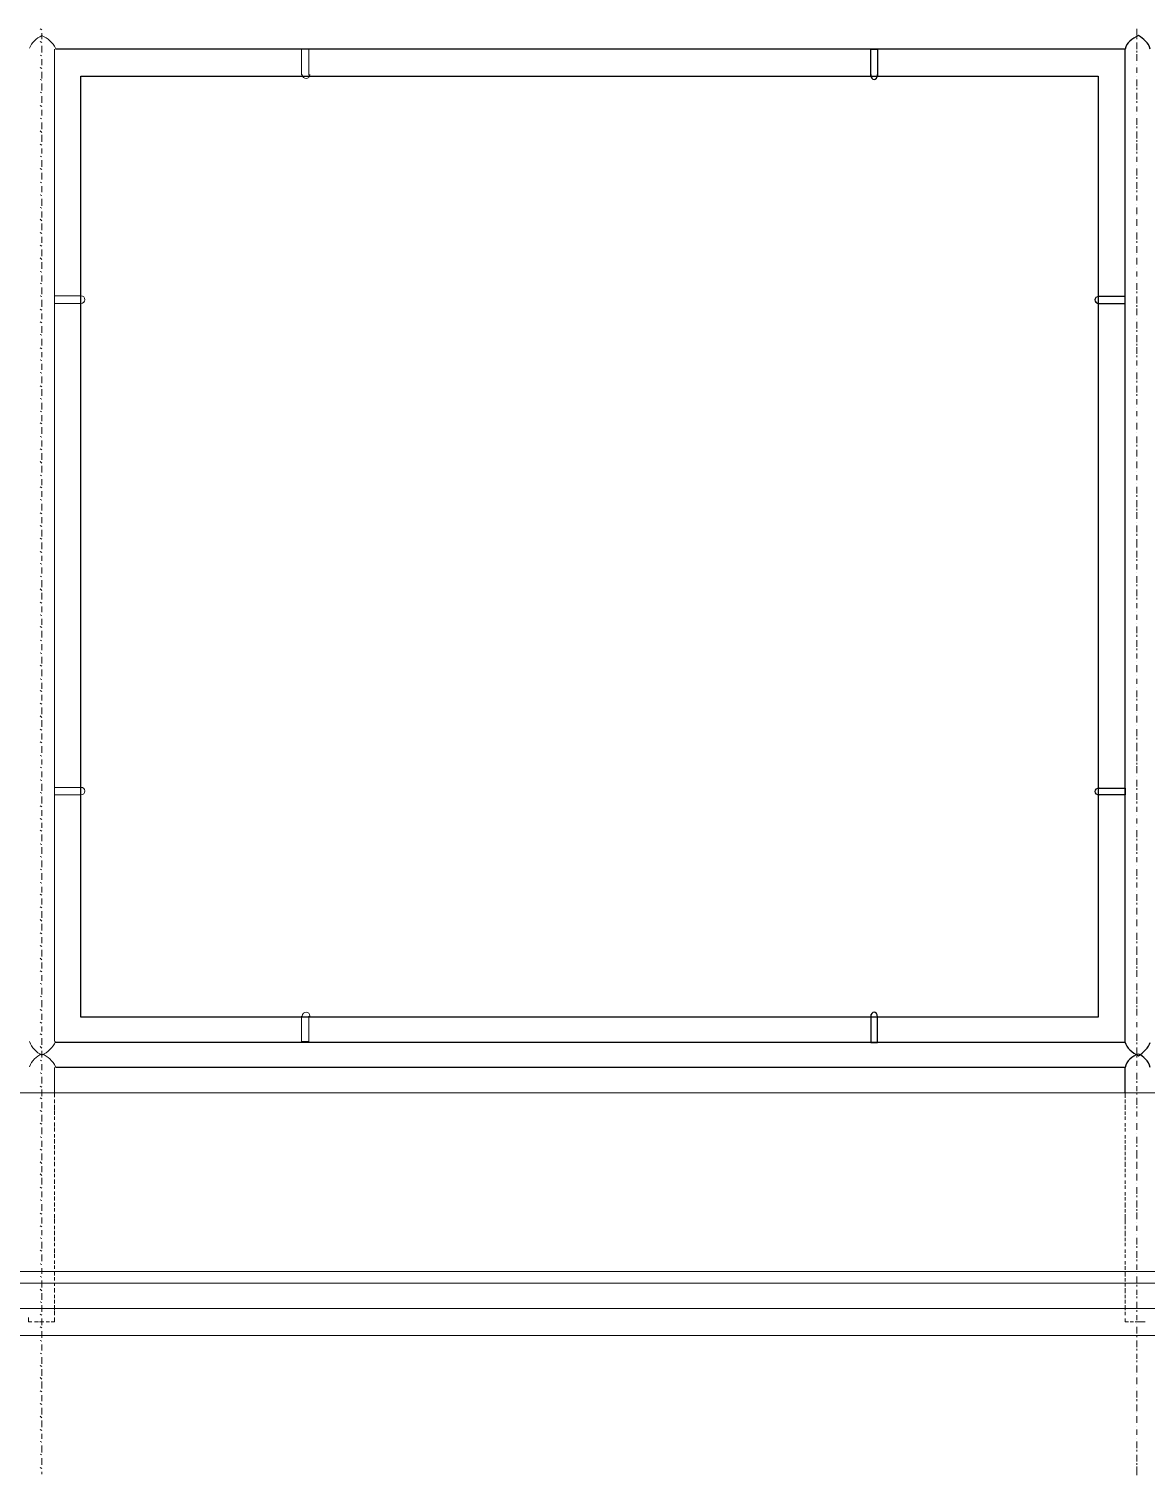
# Model space of a CAD drawing. Header units: millimetres. Extents: x 2928 to 3112, y 1220 to 1280.
# Drawn here: x 3080.782 to 3082.976, y 1234.054 to 1236.896 of the extents above; entities that cross this region are included whole.
import ezdxf

# ---------------------------------------------------------------- set-up
doc = ezdxf.new("R2010")
doc.units = ezdxf.units.MM

msp = doc.modelspace()

# ---------------------------------------------------------------- linework, layer by layer
at = {"color": 252, "linetype": 'Continuous', "lineweight": 13, "true_color": 0x989898}
for points in [[(3080.8079, 1236.89429), (3080.80459, 1236.89594), (3080.80459, 1236.89594)], [(3080.8079, 1236.86948), (3080.80459, 1236.87113), (3080.80459, 1236.87113)], [(3080.8079, 1236.8761), (3080.8079, 1236.88767), (3080.8079, 1236.88767)], [(3080.8079, 1236.84302), (3080.80459, 1236.84467), (3080.80459, 1236.84467)], [(3080.8079, 1236.84963), (3080.8079, 1236.86286), (3080.8079, 1236.86286)], [(3080.8079, 1236.81821), (3080.80459, 1236.81986), (3080.80459, 1236.81986)], [(3080.8079, 1236.82482), (3080.8079, 1236.8364), (3080.8079, 1236.8364)], [(3080.8079, 1236.79505), (3080.80459, 1236.7967), (3080.80459, 1236.7967)], [(3080.8079, 1236.79836), (3080.8079, 1236.81159), (3080.8079, 1236.81159)], [(3080.8079, 1236.7752), (3080.8079, 1236.78843), (3080.8079, 1236.78843)], [(3080.8079, 1236.77024), (3080.80459, 1236.77189), (3080.80459, 1236.77189)], [(3080.8079, 1236.75039), (3080.8079, 1236.76362), (3080.8079, 1236.76362)], [(3080.8079, 1236.74378), (3080.80459, 1236.74543), (3080.80459, 1236.74543)], [(3080.8079, 1236.72558), (3080.8079, 1236.73716), (3080.8079, 1236.73716)], [(3080.8079, 1236.71897), (3080.80459, 1236.72062), (3080.80459, 1236.72062)], [(3080.8079, 1236.69912), (3080.8079, 1236.71235), (3080.8079, 1236.71235)], [(3080.8079, 1236.6925), (3080.80459, 1236.69581), (3080.80459, 1236.69581)], [(3080.8079, 1236.67431), (3080.8079, 1236.68754), (3080.8079, 1236.68754)], [(3080.8079, 1236.66769), (3080.80459, 1236.66935), (3080.80459, 1236.66935)], [(3080.8079, 1236.64454), (3080.80459, 1236.64619), (3080.80459, 1236.64619)], [(3080.8079, 1236.65115), (3080.8079, 1236.66108), (3080.8079, 1236.66108)], [(3080.8079, 1236.61973), (3080.80459, 1236.62138), (3080.80459, 1236.62138)], [(3080.8079, 1236.62469), (3080.8079, 1236.63792), (3080.8079, 1236.63792)], [(3080.8079, 1236.59326), (3080.80459, 1236.59492), (3080.80459, 1236.59492)], [(3080.8079, 1236.59988), (3080.8079, 1236.61311), (3080.8079, 1236.61311)], [(3080.8079, 1236.57507), (3080.8079, 1236.58665), (3080.8079, 1236.58665)], [(3080.8079, 1236.56845), (3080.80459, 1236.57011), (3080.80459, 1236.57011)], [(3080.8079, 1236.54861), (3080.8079, 1236.56184), (3080.8079, 1236.56184)], [(3080.8079, 1236.54364), (3080.80459, 1236.5453), (3080.80459, 1236.5453)], [(3080.8079, 1236.52545), (3080.8079, 1236.53703), (3080.8079, 1236.53703)], [(3080.8079, 1236.51883), (3080.80459, 1236.52214), (3080.80459, 1236.52214)], [(3080.8079, 1236.50064), (3080.8079, 1236.51387), (3080.8079, 1236.51387)], [(3080.8079, 1236.49402), (3080.80459, 1236.49568), (3080.80459, 1236.49568)], [(3080.8079, 1236.47583), (3080.8079, 1236.48741), (3080.8079, 1236.48741)], [(3080.8079, 1236.46921), (3080.80459, 1236.47087), (3080.80459, 1236.47087)], [(3080.8079, 1236.44275), (3080.80459, 1236.44606), (3080.80459, 1236.44606)], [(3080.8079, 1236.44937), (3080.8079, 1236.4626), (3080.8079, 1236.4626)], [(3080.8079, 1236.41794), (3080.80459, 1236.41959), (3080.80459, 1236.41959)], [(3080.8079, 1236.42456), (3080.8079, 1236.43779), (3080.8079, 1236.43779)], [(3080.8079, 1236.39478), (3080.80459, 1236.39644), (3080.80459, 1236.39644)], [(3080.8079, 1236.39975), (3080.8079, 1236.41132), (3080.8079, 1236.41132)], [(3080.8079, 1236.37494), (3080.8079, 1236.38817), (3080.8079, 1236.38817)], [(3080.8079, 1236.36997), (3080.80459, 1236.37163), (3080.80459, 1236.37163)], [(3080.8079, 1236.35013), (3080.8079, 1236.36336), (3080.8079, 1236.36336)], [(3080.8079, 1236.34351), (3080.80459, 1236.34517), (3080.80459, 1236.34517)], [(3080.8079, 1236.32532), (3080.8079, 1236.3369), (3080.8079, 1236.3369)], [(3080.8079, 1236.3187), (3080.80459, 1236.32036), (3080.80459, 1236.32036)], [(3080.8079, 1236.29885), (3080.8079, 1236.31209), (3080.8079, 1236.31209)], [(3080.8079, 1236.29389), (3080.80459, 1236.29555), (3080.80459, 1236.29555)], [(3080.8079, 1236.27404), (3080.8079, 1236.28728), (3080.8079, 1236.28728)], [(3080.8079, 1236.26743), (3080.80459, 1236.26908), (3080.80459, 1236.26908)], [(3080.8079, 1236.24427), (3080.80459, 1236.24593), (3080.80459, 1236.24593)], [(3080.8079, 1236.25089), (3080.8079, 1236.26081), (3080.8079, 1236.26081)], [(3080.8079, 1236.21946), (3080.80459, 1236.22112), (3080.80459, 1236.22112)], [(3080.8079, 1236.22608), (3080.8079, 1236.23766), (3080.8079, 1236.23766)], [(3080.8079, 1236.193), (3080.80459, 1236.19465), (3080.80459, 1236.19465)], [(3080.8079, 1236.19961), (3080.8079, 1236.21285), (3080.8079, 1236.21285)], [(3080.8079, 1236.16819), (3080.80459, 1236.16984), (3080.80459, 1236.16984)], [(3080.8079, 1236.1748), (3080.8079, 1236.18804), (3080.8079, 1236.18804)], [(3080.8079, 1236.14834), (3080.8079, 1236.16157), (3080.8079, 1236.16157)], [(3080.8079, 1236.14338), (3080.80459, 1236.14503), (3080.80459, 1236.14503)], [(3080.8079, 1236.12518), (3080.8079, 1236.13676), (3080.8079, 1236.13676)], [(3080.8079, 1236.12022), (3080.80459, 1236.12188), (3080.80459, 1236.12188)], [(3080.8079, 1236.10037), (3080.8079, 1236.11361), (3080.8079, 1236.11361)], [(3080.8079, 1236.09376), (3080.80459, 1236.09541), (3080.80459, 1236.09541)], [(3080.8079, 1236.07556), (3080.8079, 1236.08714), (3080.8079, 1236.08714)], [(3080.8079, 1236.06895), (3080.80459, 1236.0706), (3080.80459, 1236.0706)], [(3080.8079, 1236.0491), (3080.8079, 1236.06233), (3080.8079, 1236.06233)], [(3080.8079, 1236.04249), (3080.80459, 1236.04579), (3080.80459, 1236.04579)], [(3080.8079, 1236.01768), (3080.80459, 1236.01933), (3080.80459, 1236.01933)], [(3080.8079, 1236.02429), (3080.8079, 1236.03752), (3080.8079, 1236.03752)], [(3080.8079, 1235.99452), (3080.80459, 1235.99617), (3080.80459, 1235.99617)], [(3080.8079, 1235.99948), (3080.8079, 1236.01106), (3080.8079, 1236.01106)], [(3080.8079, 1235.96971), (3080.80459, 1235.97136), (3080.80459, 1235.97136)], [(3080.8079, 1235.97633), (3080.8079, 1235.9879), (3080.8079, 1235.9879)], [(3080.8079, 1235.94986), (3080.8079, 1235.96309), (3080.8079, 1235.96309)], [(3080.8079, 1235.94325), (3080.80459, 1235.9449), (3080.80459, 1235.9449)], [(3080.8079, 1235.92505), (3080.8079, 1235.93663), (3080.8079, 1235.93663)], [(3080.8079, 1235.91844), (3080.80459, 1235.92009), (3080.80459, 1235.92009)], [(3080.8079, 1235.89859), (3080.8079, 1235.91182), (3080.8079, 1235.91182)], [(3080.8079, 1235.89363), (3080.80459, 1235.89528), (3080.80459, 1235.89528)], [(3080.8079, 1235.87378), (3080.8079, 1235.88701), (3080.8079, 1235.88701)], [(3080.8079, 1235.86716), (3080.80459, 1235.86882), (3080.80459, 1235.86882)], [(3080.8079, 1235.85062), (3080.8079, 1235.86055), (3080.8079, 1235.86055)], [(3080.8079, 1235.84401), (3080.80459, 1235.84566), (3080.80459, 1235.84566)], [(3080.8079, 1235.8192), (3080.80459, 1235.82085), (3080.80459, 1235.82085)], [(3080.8079, 1235.82581), (3080.8079, 1235.83739), (3080.8079, 1235.83739)], [(3080.8079, 1235.79273), (3080.80459, 1235.79604), (3080.80459, 1235.79604)], [(3080.8079, 1235.79935), (3080.8079, 1235.81258), (3080.8079, 1235.81258)], [(3080.8079, 1235.76792), (3080.80459, 1235.76958), (3080.80459, 1235.76958)], [(3080.8079, 1235.77454), (3080.8079, 1235.78777), (3080.8079, 1235.78777)], [(3080.8079, 1235.74311), (3080.80459, 1235.74477), (3080.80459, 1235.74477)], [(3080.8079, 1235.74973), (3080.8079, 1235.76131), (3080.8079, 1235.76131)], [(3080.8079, 1235.72492), (3080.8079, 1235.7365), (3080.8079, 1235.7365)], [(3080.8079, 1235.71996), (3080.80459, 1235.72161), (3080.80459, 1235.72161)], [(3080.8079, 1235.70011), (3080.8079, 1235.71334), (3080.8079, 1235.71334)], [(3080.8079, 1235.69349), (3080.80459, 1235.69515), (3080.80459, 1235.69515)], [(3080.8079, 1235.6753), (3080.8079, 1235.68688), (3080.8079, 1235.68688)], [(3080.8079, 1235.66868), (3080.80459, 1235.67034), (3080.80459, 1235.67034)], [(3080.8079, 1235.64884), (3080.8079, 1235.66207), (3080.8079, 1235.66207)], [(3080.8079, 1235.64387), (3080.80459, 1235.64553), (3080.80459, 1235.64553)], [(3080.8079, 1235.62403), (3080.8079, 1235.63726), (3080.8079, 1235.63726)], [(3080.8079, 1235.61741), (3080.80459, 1235.61906), (3080.80459, 1235.61906)], [(3080.8079, 1235.59425), (3080.80459, 1235.59591), (3080.80459, 1235.59591)], [(3080.8079, 1235.59922), (3080.8079, 1235.61079), (3080.8079, 1235.61079)], [(3080.8079, 1235.56944), (3080.80459, 1235.5711), (3080.80459, 1235.5711)], [(3080.8079, 1235.57606), (3080.8079, 1235.58764), (3080.8079, 1235.58764)], [(3080.8079, 1235.54298), (3080.80459, 1235.54629), (3080.80459, 1235.54629)], [(3080.8079, 1235.5496), (3080.8079, 1235.56283), (3080.8079, 1235.56283)], [(3080.8079, 1235.52479), (3080.8079, 1235.53802), (3080.8079, 1235.53802)], [(3080.8079, 1235.51817), (3080.80459, 1235.51982), (3080.80459, 1235.51982)], [(3080.8079, 1235.49998), (3080.8079, 1235.51155), (3080.8079, 1235.51155)], [(3080.8079, 1235.49336), (3080.80459, 1235.49502), (3080.80459, 1235.49502)], [(3080.8079, 1235.47351), (3080.8079, 1235.48675), (3080.8079, 1235.48675)], [(3080.8079, 1235.4669), (3080.80459, 1235.46855), (3080.80459, 1235.46855)], [(3080.8079, 1235.45036), (3080.8079, 1235.46028), (3080.8079, 1235.46028)], [(3080.8079, 1235.44374), (3080.80459, 1235.4454), (3080.80459, 1235.4454)], [(3080.8079, 1235.42555), (3080.8079, 1235.43713), (3080.8079, 1235.43713)], [(3080.8079, 1235.41893), (3080.80459, 1235.42059), (3080.80459, 1235.42059)], [(3080.8079, 1235.39412), (3080.80459, 1235.39578), (3080.80459, 1235.39578)], [(3080.8079, 1235.39908), (3080.8079, 1235.41232), (3080.8079, 1235.41232)], [(3080.8079, 1235.36766), (3080.80459, 1235.36931), (3080.80459, 1235.36931)], [(3080.8079, 1235.37427), (3080.8079, 1235.38751), (3080.8079, 1235.38751)], [(3080.8079, 1235.34285), (3080.80459, 1235.3445), (3080.80459, 1235.3445)], [(3080.8079, 1235.34946), (3080.8079, 1235.36104), (3080.8079, 1235.36104)], [(3080.8079, 1235.31969), (3080.80459, 1235.32135), (3080.80459, 1235.32135)], [(3080.8079, 1235.32631), (3080.8079, 1235.33623), (3080.8079, 1235.33623)], [(3080.8079, 1235.29984), (3080.8079, 1235.31308), (3080.8079, 1235.31308)], [(3080.8079, 1235.29323), (3080.80459, 1235.29488), (3080.80459, 1235.29488)], [(3080.8079, 1235.27503), (3080.8079, 1235.28827), (3080.8079, 1235.28827)], [(3080.8079, 1235.26842), (3080.80459, 1235.27007), (3080.80459, 1235.27007)], [(3080.8079, 1235.24857), (3080.8079, 1235.2618), (3080.8079, 1235.2618)], [(3080.8079, 1235.24361), (3080.80459, 1235.24526), (3080.80459, 1235.24526)], [(3080.8079, 1235.22376), (3080.8079, 1235.23699), (3080.8079, 1235.23699)], [(3080.8079, 1235.21714), (3080.80459, 1235.2188), (3080.80459, 1235.2188)], [(3080.8079, 1235.19399), (3080.80459, 1235.19564), (3080.80459, 1235.19564)], [(3080.8079, 1235.19895), (3080.8079, 1235.21053), (3080.8079, 1235.21053)], [(3080.8079, 1235.16918), (3080.80459, 1235.17083), (3080.80459, 1235.17083)], [(3080.8079, 1235.1758), (3080.8079, 1235.18737), (3080.8079, 1235.18737)], [(3080.8079, 1235.14272), (3080.80459, 1235.14602), (3080.80459, 1235.14602)], [(3080.8079, 1235.14933), (3080.8079, 1235.16256), (3080.8079, 1235.16256)], [(3080.8079, 1235.12452), (3080.8079, 1235.13775), (3080.8079, 1235.13775)], [(3080.8079, 1235.11791), (3080.80459, 1235.11956), (3080.80459, 1235.11956)], [(3080.8079, 1235.09971), (3080.8079, 1235.11129), (3080.8079, 1235.11129)], [(3080.8079, 1235.0931), (3080.80459, 1235.09475), (3080.80459, 1235.09475)], [(3080.8079, 1235.07325), (3080.8079, 1235.08648), (3080.8079, 1235.08648)], [(3080.8079, 1235.06663), (3080.80459, 1235.06994), (3080.80459, 1235.06994)], [(3080.8079, 1235.05009), (3080.8079, 1235.06167), (3080.8079, 1235.06167)], [(3080.8079, 1235.04348), (3080.80459, 1235.04513), (3080.80459, 1235.04513)], [(3080.8079, 1235.02528), (3080.8079, 1235.03686), (3080.8079, 1235.03686)], [(3080.8079, 1235.01867), (3080.80459, 1235.02032), (3080.80459, 1235.02032)], [(3080.8079, 1234.99386), (3080.80459, 1234.99551), (3080.80459, 1234.99551)], [(3080.8079, 1234.99882), (3080.8079, 1235.01205), (3080.8079, 1235.01205)], [(3080.8079, 1234.96739), (3080.80459, 1234.96905), (3080.80459, 1234.96905)], [(3080.8079, 1234.97401), (3080.8079, 1234.98724), (3080.8079, 1234.98724)], [(3080.8079, 1234.94258), (3080.80459, 1234.94424), (3080.80459, 1234.94424)], [(3080.8079, 1234.9492), (3080.8079, 1234.96078), (3080.8079, 1234.96078)], [(3080.8079, 1234.91943), (3080.80459, 1234.92108), (3080.80459, 1234.92108)], [(3080.8079, 1234.92604), (3080.8079, 1234.93597), (3080.8079, 1234.93597)], [(3080.8079, 1234.89958), (3080.8079, 1234.91281), (3080.8079, 1234.91281)], [(3080.8079, 1234.89296), (3080.80459, 1234.89627), (3080.80459, 1234.89627)], [(3080.8079, 1234.87477), (3080.8079, 1234.888), (3080.8079, 1234.888)], [(3080.8079, 1234.86815), (3080.80459, 1234.86981), (3080.80459, 1234.86981)], [(3080.8079, 1234.84996), (3080.8079, 1234.86154), (3080.8079, 1234.86154)], [(3080.8079, 1234.84334), (3080.80459, 1234.845), (3080.80459, 1234.845)], [(3080.8079, 1234.8235), (3080.8079, 1234.83673), (3080.8079, 1234.83673)], [(3080.8079, 1234.81688), (3080.80459, 1234.81853), (3080.80459, 1234.81853)], [(3080.8079, 1234.79869), (3080.8079, 1234.81192), (3080.8079, 1234.81192)], [(3080.83271, 1234.79703), (3080.83271, 1234.8053), (3080.83271, 1234.8053)], [(3080.8079, 1234.79372), (3080.80459, 1234.79538), (3080.80459, 1234.79538)], [(3080.8079, 1234.76891), (3080.80459, 1234.77057), (3080.80459, 1234.77057)], [(3080.8079, 1234.77553), (3080.8079, 1234.78711), (3080.8079, 1234.78711)], [(3080.83271, 1234.78545), (3080.83271, 1234.79207), (3080.83271, 1234.79207)], [(3080.83271, 1234.77222), (3080.83271, 1234.78215), (3080.83271, 1234.78215)], [(3080.83271, 1234.7623), (3080.83271, 1234.77057), (3080.83271, 1234.77057)], [(3080.8079, 1234.7441), (3080.80459, 1234.74576), (3080.80459, 1234.74576)], [(3080.8079, 1234.74907), (3080.8079, 1234.7623), (3080.8079, 1234.7623)], [(3080.83271, 1234.75237), (3080.83271, 1234.75899), (3080.83271, 1234.75899)], [(3080.83271, 1234.73914), (3080.83271, 1234.74741), (3080.83271, 1234.74741)], [(3080.8079, 1234.71764), (3080.80459, 1234.71929), (3080.80459, 1234.71929)], [(3080.8079, 1234.72426), (3080.8079, 1234.73749), (3080.8079, 1234.73749)], [(3080.83271, 1234.72922), (3080.83271, 1234.73749), (3080.83271, 1234.73749)], [(3080.83271, 1234.71764), (3080.83271, 1234.72426), (3080.83271, 1234.72426)], [(3080.83271, 1234.70606), (3080.83271, 1234.71433), (3080.83271, 1234.71433)], [(3080.8079, 1234.69283), (3080.80459, 1234.69448), (3080.80459, 1234.69448)], [(3080.8079, 1234.69945), (3080.8079, 1234.71102), (3080.8079, 1234.71102)], [(3080.8079, 1234.67298), (3080.8079, 1234.68621), (3080.8079, 1234.68621)], [(3080.83271, 1234.69448), (3080.83271, 1234.70275), (3080.83271, 1234.70275)], [(3080.83271, 1234.68456), (3080.83271, 1234.69118), (3080.83271, 1234.69118)], [(3080.8079, 1234.66637), (3080.80459, 1234.66967), (3080.80459, 1234.66967)], [(3080.8079, 1234.64983), (3080.8079, 1234.6614), (3080.8079, 1234.6614)], [(3080.83271, 1234.67298), (3080.83271, 1234.6796), (3080.83271, 1234.6796)], [(3080.83271, 1234.6614), (3080.83271, 1234.66967), (3080.83271, 1234.66967)], [(3080.83271, 1234.64983), (3080.83271, 1234.65644), (3080.83271, 1234.65644)], [(3080.8079, 1234.64321), (3080.80459, 1234.64652), (3080.80459, 1234.64652)], [(3080.8079, 1234.62502), (3080.8079, 1234.63825), (3080.8079, 1234.63825)], [(3080.83271, 1234.6399), (3080.83271, 1234.64652), (3080.83271, 1234.64652)], [(3080.83271, 1234.62667), (3080.83271, 1234.63494), (3080.83271, 1234.63494)], [(3080.8079, 1234.6184), (3080.80459, 1234.62006), (3080.80459, 1234.62006)], [(3080.8079, 1234.60021), (3080.8079, 1234.61179), (3080.8079, 1234.61179)], [(3080.83271, 1234.61675), (3080.83271, 1234.62336), (3080.83271, 1234.62336)], [(3080.83271, 1234.60517), (3080.83271, 1234.61179), (3080.83271, 1234.61179)], [(3080.83271, 1234.59359), (3080.83271, 1234.60186), (3080.83271, 1234.60186)], [(3080.8079, 1234.59359), (3080.80459, 1234.59525), (3080.80459, 1234.59525)], [(3080.8079, 1234.57374), (3080.8079, 1234.58698), (3080.8079, 1234.58698)], [(3080.83271, 1234.58201), (3080.83271, 1234.59028), (3080.83271, 1234.59028)], [(3080.83271, 1234.57209), (3080.83271, 1234.57871), (3080.83271, 1234.57871)], [(3080.8079, 1234.56713), (3080.80459, 1234.56878), (3080.80459, 1234.56878)], [(3080.8079, 1234.54232), (3080.80459, 1234.54397), (3080.80459, 1234.54397)], [(3080.8079, 1234.54893), (3080.8079, 1234.56051), (3080.8079, 1234.56051)], [(3080.83271, 1234.55886), (3080.83271, 1234.56713), (3080.83271, 1234.56713)], [(3080.83271, 1234.54893), (3080.83271, 1234.5572), (3080.83271, 1234.5572)], [(3080.83271, 1234.53736), (3080.83271, 1234.54397), (3080.83271, 1234.54397)], [(3080.8079, 1234.51916), (3080.80459, 1234.52082), (3080.80459, 1234.52082)], [(3080.8079, 1234.52578), (3080.8079, 1234.5357), (3080.8079, 1234.5357)], [(3080.8079, 1234.49931), (3080.8079, 1234.51255), (3080.8079, 1234.51255)], [(3080.83271, 1234.52578), (3080.83271, 1234.53405), (3080.83271, 1234.53405)], [(3080.83271, 1234.5142), (3080.83271, 1234.52247), (3080.83271, 1234.52247)], [(3080.8079, 1234.49435), (3080.80459, 1234.49601), (3080.80459, 1234.49601)], [(3080.8079, 1234.4745), (3080.8079, 1234.48774), (3080.8079, 1234.48774)], [(3080.83271, 1234.50428), (3080.83271, 1234.51089), (3080.83271, 1234.51089)], [(3080.83271, 1234.49104), (3080.83271, 1234.49931), (3080.83271, 1234.49931)], [(3080.83271, 1234.48112), (3080.83271, 1234.48939), (3080.83271, 1234.48939)], [(3080.8079, 1234.46789), (3080.80459, 1234.46954), (3080.80459, 1234.46954)], [(3080.8079, 1234.44969), (3080.8079, 1234.46127), (3080.8079, 1234.46127)], [(3080.83271, 1234.46954), (3080.83271, 1234.47616), (3080.83271, 1234.47616)], [(3080.83271, 1234.45962), (3080.83271, 1234.46623), (3080.83271, 1234.46623)], [(3080.8079, 1234.44308), (3080.80459, 1234.44473), (3080.80459, 1234.44473)], [(3080.8079, 1234.42323), (3080.8079, 1234.43646), (3080.8079, 1234.43646)], [(3080.83271, 1234.44639), (3080.83271, 1234.45466), (3080.83271, 1234.45466)], [(3080.83271, 1234.43646), (3080.83271, 1234.44308), (3080.83271, 1234.44308)], [(3080.83271, 1234.42654), (3080.83271, 1234.4315), (3080.83271, 1234.4315)], [(3080.8079, 1234.41661), (3080.80459, 1234.41992), (3080.80459, 1234.41992)], [(3080.8079, 1234.39842), (3080.8079, 1234.41165), (3080.8079, 1234.41165)], [(3080.83271, 1234.41331), (3080.83271, 1234.42158), (3080.83271, 1234.42158)], [(3080.83271, 1234.40173), (3080.83271, 1234.40834), (3080.83271, 1234.40834)], [(3080.8079, 1234.39346), (3080.80459, 1234.39511), (3080.80459, 1234.39511)], [(3080.8079, 1234.36865), (3080.80459, 1234.3703), (3080.80459, 1234.3703)], [(3080.8079, 1234.37526), (3080.8079, 1234.3885), (3080.8079, 1234.3885)], [(3080.83271, 1234.3918), (3080.83271, 1234.39842), (3080.83271, 1234.39842)], [(3080.83271, 1234.37857), (3080.83271, 1234.3885), (3080.83271, 1234.3885)], [(3080.83271, 1234.36865), (3080.83271, 1234.37692), (3080.83271, 1234.37692)], [(3080.78144, 1234.36369), (3080.78144, 1234.35542), (3080.78805, 1234.35542)], [(3080.79301, 1234.35542), (3080.80128, 1234.35542), (3080.80128, 1234.35542)], [(3080.80294, 1234.35542), (3080.81121, 1234.35542), (3080.81121, 1234.35542)], [(3080.8079, 1234.34384), (3080.80459, 1234.34549), (3080.80459, 1234.34549)], [(3080.8079, 1234.3488), (3080.8079, 1234.36203), (3080.8079, 1234.36203)], [(3080.81617, 1234.35542), (3080.82279, 1234.35542), (3080.82279, 1234.35542)], [(3080.82609, 1234.35542), (3080.83271, 1234.35542), (3080.83271, 1234.36369)], [(3080.8079, 1234.31738), (3080.80459, 1234.31903), (3080.80459, 1234.31903)], [(3080.8079, 1234.32399), (3080.8079, 1234.33722), (3080.8079, 1234.33722)], [(3080.8079, 1234.29257), (3080.80459, 1234.29422), (3080.80459, 1234.29422)], [(3080.8079, 1234.29918), (3080.8079, 1234.31076), (3080.8079, 1234.31076)], [(3080.8079, 1234.27272), (3080.8079, 1234.28595), (3080.8079, 1234.28595)], [(3080.8079, 1234.26776), (3080.80459, 1234.26941), (3080.80459, 1234.26941)], [(3080.8079, 1234.24956), (3080.8079, 1234.26279), (3080.8079, 1234.26279)], [(3080.8079, 1234.24295), (3080.80459, 1234.24625), (3080.80459, 1234.24625)], [(3080.8079, 1234.22475), (3080.8079, 1234.23798), (3080.8079, 1234.23798)], [(3080.8079, 1234.21814), (3080.80459, 1234.21979), (3080.80459, 1234.21979)], [(3080.8079, 1234.19994), (3080.8079, 1234.21152), (3080.8079, 1234.21152)], [(3080.8079, 1234.19333), (3080.80459, 1234.19498), (3080.80459, 1234.19498)], [(3080.8079, 1234.17348), (3080.8079, 1234.18671), (3080.8079, 1234.18671)], [(3080.8079, 1234.16686), (3080.80459, 1234.17017), (3080.80459, 1234.17017)], [(3080.8079, 1234.14205), (3080.80459, 1234.14371), (3080.80459, 1234.14371)], [(3080.8079, 1234.14867), (3080.8079, 1234.1619), (3080.8079, 1234.1619)], [(3080.8079, 1234.1189), (3080.80459, 1234.12055), (3080.80459, 1234.12055)], [(3080.8079, 1234.12551), (3080.8079, 1234.13544), (3080.8079, 1234.13544)], [(3080.8079, 1234.09409), (3080.80459, 1234.09574), (3080.80459, 1234.09574)], [(3080.8079, 1234.09905), (3080.8079, 1234.11228), (3080.8079, 1234.11228)], [(3080.8079, 1234.07424), (3080.8079, 1234.08747), (3080.8079, 1234.08747)], [(3080.8079, 1234.06762), (3080.80459, 1234.06928), (3080.80459, 1234.06928)], [(3080.8079, 1234.05605), (3080.8079, 1234.06101), (3080.8079, 1234.06101)]]:
    msp.add_lwpolyline(points, dxfattribs=at)
at = {"color": 252, "linetype": 'Continuous', "lineweight": 5, "true_color": 0x989898}
for points in [[(3082.95808, 1236.88271), (3082.95808, 1236.89594), (3082.95808, 1236.89594)], [(3082.95808, 1236.8761), (3082.95808, 1236.8794), (3082.95808, 1236.8794)], [(3082.95808, 1236.85625), (3082.95808, 1236.86948), (3082.95808, 1236.86948)], [(3082.95808, 1236.84963), (3082.95808, 1236.85294), (3082.95808, 1236.85294)], [(3082.95808, 1236.83309), (3082.95808, 1236.84632), (3082.95808, 1236.84632)], [(3082.95808, 1236.80994), (3082.95808, 1236.81986), (3082.95808, 1236.81986)], [(3082.95808, 1236.78347), (3082.95808, 1236.7967), (3082.95808, 1236.7967)], [(3082.95808, 1236.77686), (3082.95808, 1236.78016), (3082.95808, 1236.78016)], [(3082.95808, 1236.75701), (3082.95808, 1236.77024), (3082.95808, 1236.77024)], [(3082.95808, 1236.75039), (3082.95808, 1236.7537), (3082.95808, 1236.7537)], [(3082.95808, 1236.73385), (3082.95808, 1236.74378), (3082.95808, 1236.74378)], [(3082.95808, 1236.70739), (3082.95808, 1236.72062), (3082.95808, 1236.72062)], [(3082.95808, 1236.70077), (3082.95808, 1236.70408), (3082.95808, 1236.70408)], [(3082.95808, 1236.68092), (3082.95808, 1236.69416), (3082.95808, 1236.69416)], [(3082.95808, 1236.67431), (3082.95808, 1236.67762), (3082.95808, 1236.67762)], [(3082.95808, 1236.65777), (3082.95808, 1236.671), (3082.95808, 1236.671)], [(3082.95808, 1236.65115), (3082.95808, 1236.65446), (3082.95808, 1236.65446)], [(3082.95808, 1236.63461), (3082.95808, 1236.64454), (3082.95808, 1236.64454)], [(3082.95808, 1236.60815), (3082.95808, 1236.62138), (3082.95808, 1236.62138)], [(3082.95808, 1236.60153), (3082.95808, 1236.60484), (3082.95808, 1236.60484)], [(3082.95808, 1236.58169), (3082.95808, 1236.59492), (3082.95808, 1236.59492)], [(3082.95808, 1236.57507), (3082.95808, 1236.57838), (3082.95808, 1236.57838)], [(3082.95808, 1236.55853), (3082.95808, 1236.56845), (3082.95808, 1236.56845)], [(3082.95808, 1236.53207), (3082.95808, 1236.5453), (3082.95808, 1236.5453)], [(3082.95808, 1236.50891), (3082.95808, 1236.52214), (3082.95808, 1236.52214)], [(3082.95808, 1236.48245), (3082.95808, 1236.49568), (3082.95808, 1236.49568)], [(3082.95808, 1236.47583), (3082.95808, 1236.47914), (3082.95808, 1236.47914)], [(3082.95808, 1236.45598), (3082.95808, 1236.46921), (3082.95808, 1236.46921)], [(3082.95808, 1236.43283), (3082.95808, 1236.44606), (3082.95808, 1236.44606)], [(3082.95808, 1236.40967), (3082.95808, 1236.41959), (3082.95808, 1236.41959)], [(3082.95808, 1236.38321), (3082.95808, 1236.39644), (3082.95808, 1236.39644)], [(3082.95808, 1236.37659), (3082.95808, 1236.3799), (3082.95808, 1236.3799)], [(3082.95808, 1236.35674), (3082.95808, 1236.36997), (3082.95808, 1236.36997)], [(3082.95808, 1236.35013), (3082.95808, 1236.35343), (3082.95808, 1236.35343)], [(3082.95808, 1236.33359), (3082.95808, 1236.34682), (3082.95808, 1236.34682)], [(3082.95808, 1236.30712), (3082.95808, 1236.32036), (3082.95808, 1236.32036)], [(3082.95808, 1236.30051), (3082.95808, 1236.30382), (3082.95808, 1236.30382)], [(3082.95808, 1236.28066), (3082.95808, 1236.29389), (3082.95808, 1236.29389)], [(3082.95808, 1236.27404), (3082.95808, 1236.27735), (3082.95808, 1236.27735)], [(3082.95808, 1236.2575), (3082.95808, 1236.27074), (3082.95808, 1236.27074)], [(3082.95808, 1236.25089), (3082.95808, 1236.2542), (3082.95808, 1236.2542)], [(3082.95808, 1236.23435), (3082.95808, 1236.24427), (3082.95808, 1236.24427)], [(3082.95808, 1236.20788), (3082.95808, 1236.22112), (3082.95808, 1236.22112)], [(3082.95808, 1236.20127), (3082.95808, 1236.20458), (3082.95808, 1236.20458)], [(3082.95808, 1236.18142), (3082.95808, 1236.19465), (3082.95808, 1236.19465)], [(3082.95808, 1236.1748), (3082.95808, 1236.17811), (3082.95808, 1236.17811)], [(3082.95808, 1236.15826), (3082.95808, 1236.16819), (3082.95808, 1236.16819)], [(3082.95808, 1236.13511), (3082.95808, 1236.14503), (3082.95808, 1236.14503)], [(3082.95808, 1236.10864), (3082.95808, 1236.12188), (3082.95808, 1236.12188)], [(3082.95808, 1236.08218), (3082.95808, 1236.09541), (3082.95808, 1236.09541)], [(3082.95808, 1236.07556), (3082.95808, 1236.07887), (3082.95808, 1236.07887)], [(3082.95808, 1236.05572), (3082.95808, 1236.06895), (3082.95808, 1236.06895)], [(3082.95808, 1236.03256), (3082.95808, 1236.04579), (3082.95808, 1236.04579)], [(3082.95808, 1236.00941), (3082.95808, 1236.01933), (3082.95808, 1236.01933)], [(3082.95808, 1235.98294), (3082.95808, 1235.99617), (3082.95808, 1235.99617)], [(3082.95808, 1235.97633), (3082.95808, 1235.97963), (3082.95808, 1235.97963)], [(3082.95808, 1235.95648), (3082.95808, 1235.96971), (3082.95808, 1235.96971)], [(3082.95808, 1235.94986), (3082.95808, 1235.95317), (3082.95808, 1235.95317)], [(3082.95808, 1235.93332), (3082.95808, 1235.94655), (3082.95808, 1235.94655)], [(3082.95808, 1235.90686), (3082.95808, 1235.92009), (3082.95808, 1235.92009)], [(3082.95808, 1235.90024), (3082.95808, 1235.90355), (3082.95808, 1235.90355)], [(3082.95808, 1235.88039), (3082.95808, 1235.89363), (3082.95808, 1235.89363)], [(3082.95808, 1235.87709), (3082.95808, 1235.88039), (3082.95808, 1235.88039)], [(3082.95808, 1235.85724), (3082.95808, 1235.87047), (3082.95808, 1235.87047)], [(3082.95808, 1235.85062), (3082.95808, 1235.85393), (3082.95808, 1235.85393)], [(3082.95808, 1235.83408), (3082.95808, 1235.84401), (3082.95808, 1235.84401)], [(3082.95808, 1235.80762), (3082.95808, 1235.82085), (3082.95808, 1235.82085)], [(3082.95808, 1235.801), (3082.95808, 1235.80431), (3082.95808, 1235.80431)], [(3082.95808, 1235.78116), (3082.95808, 1235.79439), (3082.95808, 1235.79439)], [(3082.95808, 1235.77454), (3082.95808, 1235.77785), (3082.95808, 1235.77785)], [(3082.95808, 1235.758), (3082.95808, 1235.76792), (3082.95808, 1235.76792)], [(3082.95808, 1235.73484), (3082.95808, 1235.74477), (3082.95808, 1235.74477)], [(3082.95808, 1235.70838), (3082.95808, 1235.72161), (3082.95808, 1235.72161)], [(3082.95808, 1235.70176), (3082.95808, 1235.70507), (3082.95808, 1235.70507)], [(3082.95808, 1235.68192), (3082.95808, 1235.69515), (3082.95808, 1235.69515)], [(3082.95808, 1235.6753), (3082.95808, 1235.67861), (3082.95808, 1235.67861)], [(3082.95808, 1235.65876), (3082.95808, 1235.66868), (3082.95808, 1235.66868)], [(3082.95808, 1235.6323), (3082.95808, 1235.64553), (3082.95808, 1235.64553)], [(3082.95808, 1235.60914), (3082.95808, 1235.61906), (3082.95808, 1235.61906)], [(3082.95808, 1235.58268), (3082.95808, 1235.59591), (3082.95808, 1235.59591)], [(3082.95808, 1235.57606), (3082.95808, 1235.57937), (3082.95808, 1235.57937)], [(3082.95808, 1235.55621), (3082.95808, 1235.56944), (3082.95808, 1235.56944)], [(3082.95808, 1235.53306), (3082.95808, 1235.54629), (3082.95808, 1235.54629)], [(3082.95808, 1235.50659), (3082.95808, 1235.51982), (3082.95808, 1235.51982)], [(3082.95808, 1235.49998), (3082.95808, 1235.50328), (3082.95808, 1235.50328)], [(3082.95808, 1235.48013), (3082.95808, 1235.49336), (3082.95808, 1235.49336)], [(3082.95808, 1235.47682), (3082.95808, 1235.48013), (3082.95808, 1235.48013)], [(3082.95808, 1235.45697), (3082.95808, 1235.47021), (3082.95808, 1235.47021)], [(3082.95808, 1235.45036), (3082.95808, 1235.45367), (3082.95808, 1235.45367)], [(3082.95808, 1235.43382), (3082.95808, 1235.44705), (3082.95808, 1235.44705)], [(3082.95808, 1235.40735), (3082.95808, 1235.42059), (3082.95808, 1235.42059)], [(3082.95808, 1235.40074), (3082.95808, 1235.40405), (3082.95808, 1235.40405)], [(3082.95808, 1235.38089), (3082.95808, 1235.39412), (3082.95808, 1235.39412)], [(3082.95808, 1235.37427), (3082.95808, 1235.37758), (3082.95808, 1235.37758)], [(3082.95808, 1235.35773), (3082.95808, 1235.36766), (3082.95808, 1235.36766)], [(3082.95808, 1235.33458), (3082.95808, 1235.3445), (3082.95808, 1235.3445)], [(3082.95808, 1235.30811), (3082.95808, 1235.32135), (3082.95808, 1235.32135)], [(3082.95808, 1235.3015), (3082.95808, 1235.30481), (3082.95808, 1235.30481)], [(3082.95808, 1235.28165), (3082.95808, 1235.29488), (3082.95808, 1235.29488)], [(3082.95808, 1235.27503), (3082.95808, 1235.27834), (3082.95808, 1235.27834)], [(3082.95808, 1235.25849), (3082.95808, 1235.26842), (3082.95808, 1235.26842)], [(3082.95808, 1235.23203), (3082.95808, 1235.24526), (3082.95808, 1235.24526)], [(3082.95808, 1235.22541), (3082.95808, 1235.22872), (3082.95808, 1235.22872)], [(3082.95808, 1235.20888), (3082.95808, 1235.2188), (3082.95808, 1235.2188)], [(3082.95808, 1235.18241), (3082.95808, 1235.19564), (3082.95808, 1235.19564)], [(3082.95808, 1235.1758), (3082.95808, 1235.1791), (3082.95808, 1235.1791)], [(3082.95808, 1235.15595), (3082.95808, 1235.16918), (3082.95808, 1235.16918)], [(3082.95808, 1235.13279), (3082.95808, 1235.14602), (3082.95808, 1235.14602)], [(3082.95808, 1235.10633), (3082.95808, 1235.11956), (3082.95808, 1235.11956)], [(3082.95808, 1235.09971), (3082.95808, 1235.10302), (3082.95808, 1235.10302)], [(3082.95808, 1235.07986), (3082.95808, 1235.0931), (3082.95808, 1235.0931)], [(3082.95808, 1235.07656), (3082.95808, 1235.07986), (3082.95808, 1235.07986)], [(3082.95808, 1235.05671), (3082.95808, 1235.06994), (3082.95808, 1235.06994)], [(3082.95808, 1235.05009), (3082.95808, 1235.0534), (3082.95808, 1235.0534)], [(3082.95808, 1235.03355), (3082.95808, 1235.04678), (3082.95808, 1235.04678)], [(3082.95808, 1235.00709), (3082.95808, 1235.02032), (3082.95808, 1235.02032)], [(3082.95808, 1235.00047), (3082.95808, 1235.00378), (3082.95808, 1235.00378)], [(3082.95808, 1234.98062), (3082.95808, 1234.99386), (3082.95808, 1234.99386)], [(3082.95808, 1234.97401), (3082.95808, 1234.97732), (3082.95808, 1234.97732)], [(3082.95808, 1234.95747), (3082.95808, 1234.9707), (3082.95808, 1234.9707)], [(3082.95808, 1234.93431), (3082.95808, 1234.94424), (3082.95808, 1234.94424)], [(3082.95808, 1234.90785), (3082.95808, 1234.92108), (3082.95808, 1234.92108)], [(3082.95808, 1234.90123), (3082.95808, 1234.90454), (3082.95808, 1234.90454)], [(3082.95808, 1234.88139), (3082.95808, 1234.89462), (3082.95808, 1234.89462)], [(3082.95808, 1234.87477), (3082.95808, 1234.87808), (3082.95808, 1234.87808)], [(3082.95808, 1234.85823), (3082.95808, 1234.86815), (3082.95808, 1234.86815)], [(3082.95808, 1234.83177), (3082.95808, 1234.845), (3082.95808, 1234.845)], [(3082.95808, 1234.82515), (3082.95808, 1234.82846), (3082.95808, 1234.82846)], [(3082.93493, 1234.8053), (3082.93493, 1234.79538), (3082.93493, 1234.79538)], [(3082.95808, 1234.80861), (3082.95808, 1234.81853), (3082.95808, 1234.81853)], [(3082.95808, 1234.80199), (3082.95808, 1234.8053), (3082.95808, 1234.8053)], [(3082.93493, 1234.79207), (3082.93493, 1234.78545), (3082.93493, 1234.78545)], [(3082.93493, 1234.78215), (3082.93493, 1234.77222), (3082.93493, 1234.77222)], [(3082.93493, 1234.76891), (3082.93493, 1234.7623), (3082.93493, 1234.7623)], [(3082.95808, 1234.78215), (3082.95808, 1234.79538), (3082.95808, 1234.79538)], [(3082.95808, 1234.77553), (3082.95808, 1234.77884), (3082.95808, 1234.77884)], [(3082.95808, 1234.75899), (3082.95808, 1234.76891), (3082.95808, 1234.76891)], [(3082.93493, 1234.75899), (3082.93493, 1234.75237), (3082.93493, 1234.75237)], [(3082.93493, 1234.74576), (3082.93493, 1234.73914), (3082.93493, 1234.73914)], [(3082.95808, 1234.73253), (3082.95808, 1234.74576), (3082.95808, 1234.74576)], [(3082.93493, 1234.73583), (3082.93493, 1234.72922), (3082.93493, 1234.72922)], [(3082.93493, 1234.7226), (3082.93493, 1234.71599), (3082.93493, 1234.71599)], [(3082.93493, 1234.71268), (3082.93493, 1234.70606), (3082.93493, 1234.70606)], [(3082.95808, 1234.70606), (3082.95808, 1234.71929), (3082.95808, 1234.71929)], [(3082.93493, 1234.70275), (3082.93493, 1234.69283), (3082.93493, 1234.69283)], [(3082.93493, 1234.68952), (3082.93493, 1234.68291), (3082.93493, 1234.68291)], [(3082.95808, 1234.69945), (3082.95808, 1234.70275), (3082.95808, 1234.70275)], [(3082.95808, 1234.6796), (3082.95808, 1234.69283), (3082.95808, 1234.69283)], [(3082.93493, 1234.6796), (3082.93493, 1234.67298), (3082.93493, 1234.67298)], [(3082.93493, 1234.66967), (3082.93493, 1234.65975), (3082.93493, 1234.65975)], [(3082.93493, 1234.65644), (3082.93493, 1234.64983), (3082.93493, 1234.64983)], [(3082.95808, 1234.67629), (3082.95808, 1234.6796), (3082.95808, 1234.6796)], [(3082.95808, 1234.65644), (3082.95808, 1234.66967), (3082.95808, 1234.66967)], [(3082.93493, 1234.64652), (3082.93493, 1234.6399), (3082.93493, 1234.6399)], [(3082.93493, 1234.63329), (3082.93493, 1234.62667), (3082.93493, 1234.62667)], [(3082.95808, 1234.63329), (3082.95808, 1234.64652), (3082.95808, 1234.64652)], [(3082.93493, 1234.62336), (3082.93493, 1234.61675), (3082.93493, 1234.61675)], [(3082.93493, 1234.61013), (3082.93493, 1234.60352), (3082.93493, 1234.60352)], [(3082.93493, 1234.60021), (3082.93493, 1234.59359), (3082.93493, 1234.59359)], [(3082.95808, 1234.60682), (3082.95808, 1234.62006), (3082.95808, 1234.62006)], [(3082.95808, 1234.60021), (3082.95808, 1234.60352), (3082.95808, 1234.60352)], [(3082.93493, 1234.59028), (3082.93493, 1234.58036), (3082.93493, 1234.58036)], [(3082.93493, 1234.57705), (3082.93493, 1234.57044), (3082.93493, 1234.57044)], [(3082.95808, 1234.58036), (3082.95808, 1234.59359), (3082.95808, 1234.59359)], [(3082.95808, 1234.57374), (3082.95808, 1234.57705), (3082.95808, 1234.57705)], [(3082.95808, 1234.5572), (3082.95808, 1234.57044), (3082.95808, 1234.57044)], [(3082.93493, 1234.56713), (3082.93493, 1234.5572), (3082.93493, 1234.5572)], [(3082.93493, 1234.5572), (3082.93493, 1234.54728), (3082.93493, 1234.54728)], [(3082.93493, 1234.54397), (3082.93493, 1234.53736), (3082.93493, 1234.53736)], [(3082.95808, 1234.53405), (3082.95808, 1234.54397), (3082.95808, 1234.54397)], [(3082.93493, 1234.53405), (3082.93493, 1234.52412), (3082.93493, 1234.52412)], [(3082.93493, 1234.52082), (3082.93493, 1234.5142), (3082.93493, 1234.5142)], [(3082.95808, 1234.50758), (3082.95808, 1234.52082), (3082.95808, 1234.52082)], [(3082.93493, 1234.51089), (3082.93493, 1234.50428), (3082.93493, 1234.50428)], [(3082.93493, 1234.49766), (3082.93493, 1234.49104), (3082.93493, 1234.49104)], [(3082.93493, 1234.48774), (3082.93493, 1234.48112), (3082.93493, 1234.48112)], [(3082.95808, 1234.50097), (3082.95808, 1234.50428), (3082.95808, 1234.50428)], [(3082.95808, 1234.48112), (3082.95808, 1234.49435), (3082.95808, 1234.49435)], [(3082.93493, 1234.4745), (3082.93493, 1234.46789), (3082.93493, 1234.46789)], [(3082.93493, 1234.46458), (3082.93493, 1234.45796), (3082.93493, 1234.45796)], [(3082.95808, 1234.4745), (3082.95808, 1234.47781), (3082.95808, 1234.47781)], [(3082.95808, 1234.45796), (3082.95808, 1234.46789), (3082.95808, 1234.46789)], [(3057.2948, 1234.45466), (3097.80098, 1234.45466), (3097.80098, 1234.45466)], [(3082.93493, 1234.45466), (3082.93493, 1234.44473), (3082.93493, 1234.44473)], [(3082.93493, 1234.44142), (3082.93493, 1234.43481), (3082.93493, 1234.43481)], [(3082.93493, 1234.4315), (3082.93493, 1234.42488), (3082.93493, 1234.42488)], [(3082.95808, 1234.4315), (3082.95808, 1234.44473), (3082.95808, 1234.44473)], [(3082.95808, 1234.42488), (3082.95808, 1234.42819), (3082.95808, 1234.42819)], [(3082.93493, 1234.42158), (3082.93493, 1234.41165), (3082.93493, 1234.41165)], [(3082.93493, 1234.40834), (3082.93493, 1234.40173), (3082.93493, 1234.40173)], [(3082.95808, 1234.40834), (3082.95808, 1234.41827), (3082.95808, 1234.41827)], [(3082.95808, 1234.40173), (3082.95808, 1234.40504), (3082.95808, 1234.40504)], [(3057.2948, 1234.38188), (3097.80098, 1234.38188), (3097.80098, 1234.38188)], [(3082.93493, 1234.39842), (3082.93493, 1234.3918), (3082.93493, 1234.3918)], [(3082.93493, 1234.3885), (3082.93493, 1234.37857), (3082.93493, 1234.37857)], [(3082.93493, 1234.37526), (3082.93493, 1234.36865), (3082.93493, 1234.36865)], [(3082.95808, 1234.38188), (3082.95808, 1234.39511), (3082.95808, 1234.39511)], [(3082.95808, 1234.37526), (3082.95808, 1234.37857), (3082.95808, 1234.37857)], [(3082.93493, 1234.36203), (3082.93493, 1234.35542), (3082.94154, 1234.35542)], [(3082.94485, 1234.35542), (3082.95147, 1234.35542), (3082.95147, 1234.35542)], [(3082.95478, 1234.35542), (3082.9647, 1234.35542), (3082.9647, 1234.35542)], [(3082.95808, 1234.35873), (3082.95808, 1234.36865), (3082.95808, 1234.36865)], [(3082.95808, 1234.33226), (3082.95808, 1234.34549), (3082.95808, 1234.34549)], [(3082.9647, 1234.35542), (3082.97462, 1234.35542), (3082.97462, 1234.35542)], [(3056.81845, 1234.32895), (3098.20124, 1234.32895), (3098.20124, 1234.32895)], [(3082.95808, 1234.32565), (3082.95808, 1234.32895), (3082.95808, 1234.32895)], [(3082.95808, 1234.3058), (3082.95808, 1234.31903), (3082.95808, 1234.31903)], [(3082.95808, 1234.29918), (3082.95808, 1234.30249), (3082.95808, 1234.30249)], [(3082.95808, 1234.28264), (3082.95808, 1234.29257), (3082.95808, 1234.29257)], [(3082.95808, 1234.27603), (3082.95808, 1234.27933), (3082.95808, 1234.27933)], [(3082.95808, 1234.25618), (3082.95808, 1234.26941), (3082.95808, 1234.26941)], [(3082.95808, 1234.23302), (3082.95808, 1234.24625), (3082.95808, 1234.24625)], [(3082.95808, 1234.20656), (3082.95808, 1234.21979), (3082.95808, 1234.21979)], [(3082.95808, 1234.19994), (3082.95808, 1234.20325), (3082.95808, 1234.20325)], [(3082.95808, 1234.18009), (3082.95808, 1234.19333), (3082.95808, 1234.19333)], [(3082.95808, 1234.15694), (3082.95808, 1234.17017), (3082.95808, 1234.17017)], [(3082.95808, 1234.13378), (3082.95808, 1234.14371), (3082.95808, 1234.14371)], [(3082.95808, 1234.10732), (3082.95808, 1234.12055), (3082.95808, 1234.12055)], [(3082.95808, 1234.1007), (3082.95808, 1234.10401), (3082.95808, 1234.10401)], [(3082.95808, 1234.08085), (3082.95808, 1234.09409), (3082.95808, 1234.09409)], [(3082.95808, 1234.07424), (3082.95808, 1234.07755), (3082.95808, 1234.07755)], [(3082.95808, 1234.05439), (3082.95808, 1234.07093), (3082.95808, 1234.07093)]]:
    msp.add_lwpolyline(points, dxfattribs=at)
at = {"color": 7, "linetype": 'Continuous', "lineweight": 5, "true_color": 0x000007}
for points in [[(3080.83271, 1234.9062), (3080.83271, 1236.85625), (3080.83271, 1236.85625)], [(3081.31733, 1236.85625), (3081.31733, 1236.80497), (3081.31733, 1236.80497)], [(3081.33221, 1236.80497), (3081.33221, 1236.85625), (3081.31733, 1236.85625)], [(3080.83271, 1236.37163), (3080.88398, 1236.37163), (3080.88398, 1236.37163)], [(3080.88398, 1236.35674), (3080.83271, 1236.35674), (3080.83271, 1236.37163)], [(3080.88398, 1235.4057), (3080.83271, 1235.4057), (3080.83271, 1235.39081)], [(3080.83271, 1235.39081), (3080.88398, 1235.39081), (3080.88398, 1235.39081)], [(3081.31733, 1234.9062), (3081.31733, 1234.95581), (3081.31733, 1234.95581)], [(3081.33221, 1234.95581), (3081.33221, 1234.9062), (3081.31733, 1234.9062)], [(3080.83271, 1234.8053), (3080.83271, 1234.85492), (3080.83271, 1234.85492)]]:
    msp.add_lwpolyline(points, dxfattribs=at)
at = {"color": 7, "linetype": 'Continuous', "lineweight": -2, "true_color": 0x000007}
for points in [[(3082.93493, 1234.90454), (3082.93493, 1236.85625), (3080.83436, 1236.85625)], [(3082.43542, 1236.80332), (3082.43542, 1236.85625), (3082.44866, 1236.85625)], [(3082.44866, 1236.85625), (3082.44866, 1236.80332), (3082.44866, 1236.80332)], [(3082.93493, 1236.36997), (3082.882, 1236.36997), (3082.882, 1236.36997)], [(3082.882, 1236.35674), (3082.93493, 1236.35674), (3082.93493, 1236.36997)], [(3082.882, 1235.40405), (3082.93493, 1235.40405), (3082.93493, 1235.39081)], [(3082.93493, 1235.39081), (3082.882, 1235.39081), (3082.882, 1235.39081)], [(3082.43542, 1234.95416), (3082.43542, 1234.90454), (3082.44866, 1234.90454)], [(3082.44866, 1234.90454), (3082.44866, 1234.95416), (3082.44866, 1234.95416)], [(3082.93493, 1234.90454), (3080.83436, 1234.90454), (3080.83436, 1234.90454)], [(3082.93493, 1234.85492), (3080.83436, 1234.85492), (3080.83436, 1234.85492)], [(3082.93493, 1234.8053), (3082.93493, 1234.85492), (3082.93493, 1234.85492)]]:
    msp.add_lwpolyline(points, dxfattribs=at)
at = {"color": 252, "linetype": 'Continuous', "lineweight": 5, "true_color": 0x989898}
for points in [[(3082.95808, 1236.82648), (3082.95808, 1236.82648)], [(3082.95808, 1236.80332), (3082.95808, 1236.80332)], [(3082.95808, 1236.72724), (3082.95808, 1236.72724)], [(3082.95808, 1236.628), (3082.95808, 1236.628)], [(3082.95808, 1236.55191), (3082.95808, 1236.55191)], [(3082.95808, 1236.52876), (3082.95808, 1236.52876)], [(3082.95808, 1236.50229), (3082.95808, 1236.50229)], [(3082.95808, 1236.45267), (3082.95808, 1236.45267)], [(3082.95808, 1236.42621), (3082.95808, 1236.42621)], [(3082.95808, 1236.40305), (3082.95808, 1236.40305)], [(3082.95808, 1236.32697), (3082.95808, 1236.32697)], [(3082.95808, 1236.22773), (3082.95808, 1236.22773)], [(3082.95808, 1236.15165), (3082.95808, 1236.15165)], [(3082.95808, 1236.12849), (3082.95808, 1236.12849)], [(3082.95808, 1236.10203), (3082.95808, 1236.10203)], [(3082.95808, 1236.05241), (3082.95808, 1236.05241)], [(3082.95808, 1236.02595), (3082.95808, 1236.02595)], [(3082.95808, 1236.00279), (3082.95808, 1236.00279)], [(3082.95808, 1235.92671), (3082.95808, 1235.92671)], [(3082.95808, 1235.82747), (3082.95808, 1235.82747)], [(3082.95808, 1235.75138), (3082.95808, 1235.75138)], [(3082.95808, 1235.72823), (3082.95808, 1235.72823)], [(3082.95808, 1235.65214), (3082.95808, 1235.65214)], [(3082.95808, 1235.62568), (3082.95808, 1235.62568)], [(3082.95808, 1235.60252), (3082.95808, 1235.60252)], [(3082.95808, 1235.5529), (3082.95808, 1235.5529)], [(3082.95808, 1235.52644), (3082.95808, 1235.52644)], [(3082.95808, 1235.4272), (3082.95808, 1235.4272)], [(3082.95808, 1235.35112), (3082.95808, 1235.35112)], [(3082.95808, 1235.32796), (3082.95808, 1235.32796)], [(3082.95808, 1235.25188), (3082.95808, 1235.25188)], [(3082.95808, 1235.20226), (3082.95808, 1235.20226)], [(3082.95808, 1235.15264), (3082.95808, 1235.15264)], [(3082.95808, 1235.12618), (3082.95808, 1235.12618)], [(3082.95808, 1235.02694), (3082.95808, 1235.02694)], [(3082.95808, 1234.95085), (3082.95808, 1234.95085)], [(3082.95808, 1234.9277), (3082.95808, 1234.9277)], [(3082.95808, 1234.85161), (3082.95808, 1234.85161)], [(3082.95808, 1234.75237), (3082.95808, 1234.75237)], [(3082.95808, 1234.72591), (3082.95808, 1234.72591)], [(3082.95808, 1234.65313), (3082.95808, 1234.65313)], [(3082.95808, 1234.62667), (3082.95808, 1234.62667)], [(3082.95808, 1234.55059), (3082.95808, 1234.55059)], [(3082.95808, 1234.52743), (3082.95808, 1234.52743)], [(3082.95808, 1234.45135), (3082.95808, 1234.45135)], [(3082.95808, 1234.35211), (3082.95808, 1234.35211)], [(3082.95808, 1234.25287), (3082.95808, 1234.25287)], [(3082.95808, 1234.22641), (3082.95808, 1234.22641)], [(3082.95808, 1234.17679), (3082.95808, 1234.17679)], [(3082.95808, 1234.15032), (3082.95808, 1234.15032)], [(3082.95808, 1234.12717), (3082.95808, 1234.12717)]]:
    msp.add_lwpolyline(points, close=True, dxfattribs=at)
at = {"color": 7, "linetype": 'Continuous', "lineweight": -2, "true_color": 0x000007}
msp.add_lwpolyline([(3080.88398, 1236.80332), (3082.882, 1236.80332), (3082.882, 1234.95416), (3080.88398, 1234.95416)], close=True, dxfattribs=at)
at = {"color": 7, "linetype": 'Continuous', "lineweight": 9, "true_color": 0x000007}
for points in [[(3076.77548, 1234.44804), (3076.77548, 1234.8053), (3098.27732, 1234.8053)], [(3097.80098, 1234.4315), (3057.2948, 1234.4315), (3057.2948, 1234.4315)]]:
    msp.add_lwpolyline(points, dxfattribs=at)
at = {"color": 7, "linetype": 'Continuous', "lineweight": 5, "true_color": 0x000007}
for points in [[(3080.8079, 1236.88271), (3080.79632, 1236.87775), (3080.78805, 1236.86948), (3080.78309, 1236.8579)], [(3080.83436, 1236.8579), (3080.8294, 1236.86948), (3080.81948, 1236.87775), (3080.8079, 1236.88271)], [(3080.78309, 1234.9062), (3080.78805, 1234.89462), (3080.79632, 1234.88469), (3080.8079, 1234.87973)], [(3080.8079, 1234.87973), (3080.81948, 1234.88469), (3080.8294, 1234.89462), (3080.83436, 1234.9062)], [(3080.8079, 1234.88139), (3080.79632, 1234.87808), (3080.78805, 1234.86815), (3080.78309, 1234.85658)], [(3080.83436, 1234.85658), (3080.8294, 1234.86815), (3080.81948, 1234.87808), (3080.8079, 1234.88139)]]:
    msp.add_open_spline(points, degree=3, dxfattribs=at)
at = {"color": 7, "linetype": 'Continuous', "lineweight": -2, "true_color": 0x000007}
for points in [[(3082.96139, 1236.88271), (3082.94816, 1236.8761), (3082.93824, 1236.86948), (3082.93493, 1236.85625)], [(3082.98455, 1236.85625), (3082.98124, 1236.86948), (3082.97132, 1236.8761), (3082.96139, 1236.88271)], [(3082.93493, 1234.90454), (3082.93824, 1234.89462), (3082.94816, 1234.88469), (3082.96139, 1234.87808)], [(3082.96139, 1234.87808), (3082.97132, 1234.88469), (3082.98124, 1234.89462), (3082.98455, 1234.90454)], [(3082.96139, 1234.88139), (3082.94816, 1234.87808), (3082.93824, 1234.86815), (3082.93493, 1234.85492)], [(3082.98455, 1234.85492), (3082.98124, 1234.86815), (3082.97132, 1234.87808), (3082.96139, 1234.88139)]]:
    msp.add_open_spline(points, degree=3, dxfattribs=at)
at = {"color": 7, "linetype": 'Continuous', "lineweight": 5, "true_color": 0x000007}
for points in [[(3081.31898, 1236.80663), (3081.31898, 1236.80167), (3081.32229, 1236.79836), (3081.32725, 1236.79836), (3081.32725, 1236.79836), (3081.33056, 1236.79836), (3081.33387, 1236.80167), (3081.33387, 1236.80663)], [(3080.88398, 1236.35674), (3080.88894, 1236.35674), (3080.89225, 1236.36005), (3080.89225, 1236.36336), (3080.89225, 1236.36336), (3080.89225, 1236.36832), (3080.88894, 1236.37163), (3080.88398, 1236.37163)], [(3080.88398, 1235.39081), (3080.88894, 1235.39081), (3080.89225, 1235.39412), (3080.89225, 1235.39908), (3080.89225, 1235.39908), (3080.89225, 1235.40239), (3080.88894, 1235.4057), (3080.88398, 1235.4057)], [(3081.33387, 1234.95581), (3081.33387, 1234.96078), (3081.33056, 1234.96408), (3081.32725, 1234.96408), (3081.32725, 1234.96408), (3081.32229, 1234.96408), (3081.31898, 1234.96078), (3081.31898, 1234.95581)]]:
    msp.add_open_spline(points, degree=3, knots=[0, 0, 0, 0, 0.125, 0.125, 0.125, 0.125001, 1, 1, 1, 1], dxfattribs=at)
at = {"color": 7, "linetype": 'Continuous', "lineweight": -2, "true_color": 0x000007}
for points in [[(3082.43542, 1236.80663), (3082.43542, 1236.80001), (3082.43873, 1236.7967), (3082.44204, 1236.7967), (3082.44204, 1236.7967), (3082.44535, 1236.7967), (3082.44866, 1236.80001), (3082.44866, 1236.80663)], [(3082.88531, 1236.36997), (3082.87869, 1236.36997), (3082.87538, 1236.36667), (3082.87538, 1236.36336), (3082.87538, 1236.36336), (3082.87538, 1236.36005), (3082.87869, 1236.35674), (3082.88531, 1236.35674)], [(3082.88531, 1235.40405), (3082.87869, 1235.40405), (3082.87538, 1235.40074), (3082.87538, 1235.39743), (3082.87538, 1235.39743), (3082.87538, 1235.39412), (3082.87869, 1235.39081), (3082.88531, 1235.39081)], [(3082.44866, 1234.95416), (3082.44866, 1234.96078), (3082.44535, 1234.96408), (3082.44204, 1234.96408), (3082.44204, 1234.96408), (3082.43873, 1234.96408), (3082.43542, 1234.96078), (3082.43542, 1234.95416)]]:
    msp.add_open_spline(points, degree=3, knots=[0, 0, 0, 0, 0.125, 0.125, 0.125, 0.125001, 1, 1, 1, 1], dxfattribs=at)

doc.saveas('drawing.dxf')
